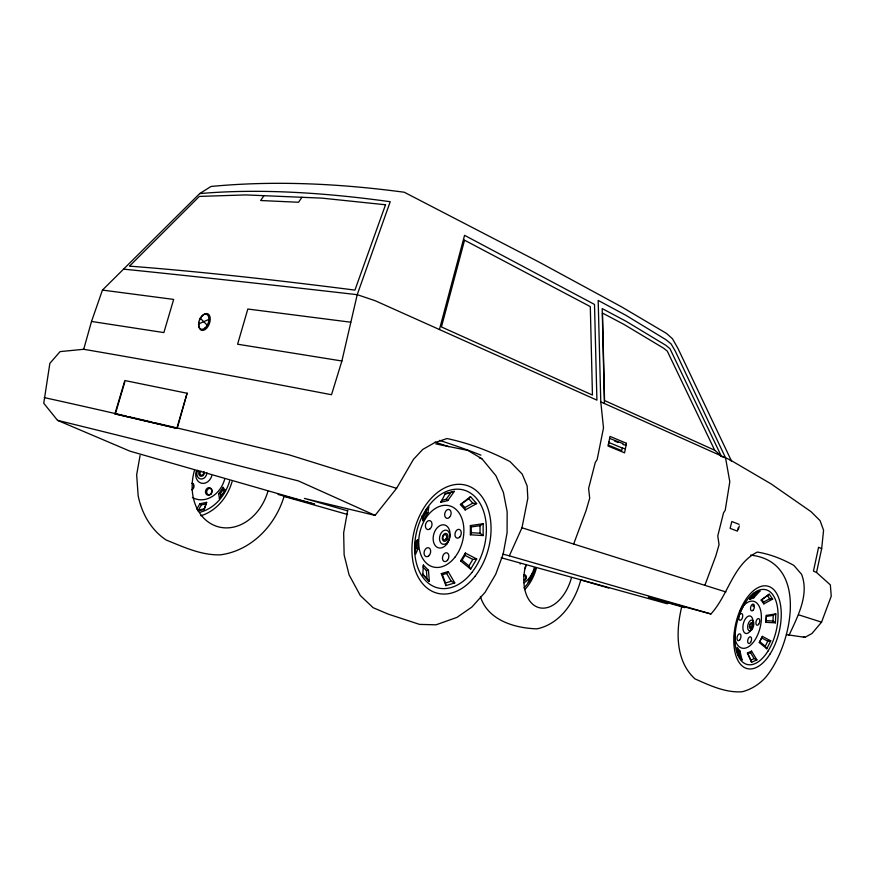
<?xml version="1.0" encoding="UTF-8"?>
<svg xmlns="http://www.w3.org/2000/svg" width="875" height="875" viewBox="0 0 875 875"><rect width="100%" height="100%" fill="white"/><g stroke="black" fill="none" stroke-linecap="round" stroke-linejoin="round"><path stroke-width="1.31" d="M422.964 520.756L422.286 515.9L422.964 520.756L427.952 512.717L428.728 506.964L426.409 509.272L425.895 513.242L422.778 518.252M608.902 442.498L622.267 448.044L621.753 450.636L608.377 445.112L608.913 441.962M609.623 438.397L623.142 443.669M734.584 633.38L734.672 631.006M735.295 630.962L734.923 640.194L734.595 636.869M766.03 622.355L766.336 615.409L775.819 613.889L775.403 622.814L766.03 622.355L766.336 615.409M775.403 622.814L772.997 621.009L773.259 615.322L775.819 613.889M429.352 581.459L422.8 574.777L422.833 574.044L429.352 581.459L428.455 570.281L423.38 565.075L423.237 567.339L426.398 570.577L427.011 578.298M422.8 574.777L423.38 565.075M83.705 349.289L91.525 321.453L102.452 290.084L199.675 193.594A1329.398 394.822 28.5 0 1 390.217 201.72L357.219 294.678L341.895 360.992L331.516 394.734A3476.047 74.561 13 0 0 83.705 349.289L60.091 351.608L49.864 363.344L43.75 403.255L57.553 420.361L129.981 451.172L314.573 504.142L278.086 494.462M532.383 576.527L532.394 573.65L528.314 582.247L532.383 576.527L532.219 575.487L528.314 582.247M786.417 634.638L804.945 637.339L811.956 633.522L821.559 622.147L831.25 596.137L830.342 584.883L816.528 572.48L821.658 548.767L823.572 530.283L820.083 520.658L810.972 511.613L771.028 483.864L729.816 459.725L600.775 401.877L598.183 300.42L625.975 315.35L665.93 339.686L671.07 343.886L675.216 350.962L725.539 457.811L729.805 481.753L725.222 510.267L723.527 512.816L717.773 535.927L719.053 544.655L715.827 555.877L704.867 585.32M460.611 560.93L462.044 560.219L464.986 555.33L465.347 553.055L476.7 559.005L470.652 569.133L460.611 560.93L465.347 553.055M140.077 455.503L136.664 474.764L138.152 495.731C141.761 513.406 150.927 529.889 166.173 540.028C183.597 547.006 201.239 555.428 220.423 554.837C251.464 550.725 275.702 525.175 284.2 495.917M347.736 510.213L343.656 532.788L344.137 554.903L349.092 574.864L360.303 595.536L373.111 607.688L388.303 614.152L419.573 624.4L435.991 624.816L456.881 617.433L471.877 607.064L485.078 592.353L495.709 574.284L503.191 554.017L507.084 532.766L507.161 511.798L503.387 492.373L495.906 475.716L481.895 458.708L467.808 450.406L435.805 443.898M681.822 606.309C675.872 630.558 675.106 660.494 694.87 678.814C709.669 685.42 725.725 692.989 742.23 691.753C751.373 689.391 759.369 684.261 765.691 677.272C792.159 645.673 810.031 561.509 750.597 555.122M502.742 554.083L509.338 555.833L521.97 527.778L527.833 498.302L527.144 485.986L522.233 474.141L510.037 461.595A549.708 335.114 84.2 0 0 447.016 438.539L434.645 442.684L422.8 449.389L413.481 459.342L396.594 488.338L375.08 515.397L304.412 498.422L347.681 510.847M759.303 642.545L762.387 636.377L770.755 640.839L766.806 648.758L759.303 642.545L762.387 636.377M789.031 635.283C797.453 616.886 809.561 594.847 801.577 574.317L793.909 565.469A401.723 175.35 79.2 0 0 757.291 552.07C732.834 564.506 728.47 594.825 710.938 613.966L648.397 597.209L684.786 607.655M738.238 527.723L737.395 531.125L730.122 528.369L731.828 521.522L739.08 524.333M738.413 529.495L739.298 525.93M439.436 329.536L464.57 235.331L594.497 304.434L596.914 400.137L375.178 300.727L357.219 294.678A2498.595 33.808 7.7 0 0 123.878 269.161M114.942 413.864L176.827 428.312L187.119 393.214L177.198 428.433L114.942 413.864L124.83 380.538L187.48 393.334M115.314 413.973L124.808 381.938M529.889 580.847L532.514 575.258M197.925 510.836L204.105 509.502L206.664 502.337L199.905 503.77L196.722 509.195M204.105 509.502L206.664 502.337M580.683 580.387C574.722 601.989 560.23 623.908 537.02 628.841C514.828 628.25 487.594 620.222 480.397 596.52M573.65 544.042L585.998 510.803L589.706 498.17L588.602 488.447L595.295 462.459L597.155 459.561L603.498 427.919L600.775 401.877M749.667 599.441L753.616 593.589L759.883 591.117L753.834 597.778L749.667 599.441L754.534 593.239L753.616 593.589M224.667 491.411L225.116 490.284L223.103 487.353L218.652 493.828L219.439 498.575L224.667 491.411L223.278 489.387L223.103 487.353M470.389 534.8L471.231 532.689L471.22 526.958L470.367 525.591L483.153 523.731L483.153 535.555L470.389 534.8L470.367 525.591M417.791 549.227L415.538 554.312L415.406 541.942L417.692 539.689L417.791 549.227L416.292 547.684L416.238 541.745L417.692 539.689M415.253 550.014L416.292 547.684M766.806 648.758L765.264 646.209L767.78 641.156L770.755 640.839M445.375 493.511L445.003 494.244L454.344 491.356L447.803 500.566L440.836 502.272L445.375 493.511L454.344 491.356M739.594 612.117L741.202 608.989M740.163 612.292L744.308 604.188L742.372 606.998M440.836 502.272L441.875 500.292L446.206 499.231L450.723 492.866M205.636 503.978L201.436 504.875L198.352 510.125L203.875 508.933M470.652 569.133L468.967 565.884L472.828 559.431L476.7 559.005M422.253 517.377L428.728 506.964M301.952 197.28L298.561 202.267L260.619 200.517L263.966 195.683M219.439 498.575L225.116 490.284M218.652 493.828L220.5 493.423L223.278 489.387M747.425 652.98L747.917 653.734L750.487 652.586L751.57 651.142L756.897 659.881L751.592 662.298L747.425 652.98L751.57 651.142M460.414 504.569L468.825 498.739L470.509 496.628L476.645 503.595L465.227 509.95L460.414 504.569L470.509 496.628M441.306 573.617L442.345 574.7L446.633 573.431L448.186 571.572L454.759 582.914L445.911 585.616L441.306 573.617L448.186 571.572M750.258 597.866L752.85 596.837L757.028 592.233L759.883 591.117M761.152 600.108L769.245 594.18L772.647 599.08L763.82 603.892L761.152 600.108L769.245 594.18M199.675 193.594L211.028 186.462C275.384 180.316 340.266 183.673 404.261 192.237L538.212 261.625L621.48 306.808L666.422 333.375L672.47 338.756L677.895 348.294L731.544 461.125L729.816 459.725M471.22 526.958L480.047 525.678L483.153 523.731M465.227 509.95L464.855 507.566L472.741 503.18L476.645 503.595M763.82 603.892L763.591 602.087L769.694 598.763L772.647 599.08M751.592 662.298L750.794 660.155L754.173 658.623L756.897 659.881M198.57 323.958L208.928 319.408M445.911 585.616L445.528 582.98L451.172 581.273L454.759 582.914M529.342 578.933L530.611 578.55M425.895 513.242L427.952 512.717M738.675 651.35L739.977 651.055L742.022 659.892L740.075 657.453L738.675 651.35L736.936 649.053M766.708 616.372L773.259 615.322M426.398 570.577L428.455 570.281M766.511 620.692L772.997 621.009M471.231 532.689L480.047 533.214L483.153 535.555M350.7 322.208L247.833 309.028L237.595 344.214L341.895 360.992M102.452 290.084L173.666 299.414L163.866 332.587L91.525 321.453M622.267 448.044L625.373 448.809M622.967 444.533L626.073 445.288M501.189 557.747L667.373 603.805M283.413 496.245L347.637 514.522M509.338 555.833L710.938 613.966M579.939 579.688L608.759 588.044M396.594 488.338L289.056 454.836A3307.314 72.68 15.9 0 0 154.919 422.767M521.97 527.778L725.933 591.959M798.645 614.83L821.559 622.147M720.891 456.302L725.539 457.811M439.611 440.387L444.238 441.908A133.963 9.253 15.8 0 1 480.922 455.153M435.105 442.083L441.438 444.216A185.478 12.119 15.8 0 1 448.711 446.698M479.336 457.855L481.753 458.806M803.403 636.727L804.945 637.339M614.469 440.967L618.111 442.498M714.711 450.231L604.548 400.542L602.47 313.064L624.137 324.505L663.742 348.272L667.297 351.127L714.711 450.231L721.197 455.864L669.933 348.622L665.798 345.275L626.084 321.289L602.197 308.591L604.439 403.517M816.528 572.48L813.455 571.091L818.595 547.225L821.658 548.767M375.08 515.397L298.441 480.933A3258.238 33.677 15.4 0 0 57.553 420.361M464.986 555.33L472.828 559.431M762.005 638.083L767.78 641.156M199.905 503.77L201.436 504.875M462.044 560.219L468.967 565.884M760.091 641.922L765.264 646.209M446.206 499.231L447.803 500.566M752.85 596.837L753.834 597.778M200.266 318.172L207.222 325.227M461.858 504.208L464.855 507.566M468.825 498.739L472.741 503.18M742.022 659.892L737.789 654.445L738.423 655.167L737.198 647.369L739.977 651.055M761.928 599.725L763.591 602.087M767.517 595.645L769.694 598.763M750.487 652.586L754.173 658.623M446.633 573.431L451.172 581.273M747.917 653.734L750.794 660.155M442.345 574.7L445.528 582.98M220.5 493.423L221.036 496.705M737.155 650.398L737.57 653.089M480.047 525.678L480.047 533.214M44.286 397.611A3307.314 72.68 15.9 0 1 126.645 416.194M129.128 416.773A3307.314 72.68 15.9 0 1 152.261 422.144M199.664 320.141A8.827 5.173 -69.3 0 1 209.377 315.284A8.827 5.173 -69.3 0 1 205.209 329.492A8.827 5.173 -69.3 0 1 199.019 322.328M267.936 491.225A47.72 38.172 -73.4 0 1 217.93 526.717A47.72 38.172 -73.4 0 1 194.502 470.312M232.061 481.72A46.397 37.997 -73 0 1 200.878 515.736M224.623 479.456A26.644 21.711 -73.1 0 1 192.358 497.481M229.633 481.02A42.109 34.464 -73 0 1 199.653 512.334M211.805 475.803A9.975 8.127 -73.1 0 1 201.206 483.164A9.975 8.127 -73.1 0 1 196.175 471.362M206.938 472.839A6.081 4.966 -73.1 0 1 200.189 478.877A6.081 4.966 -73.1 0 1 197.717 470.203M204.334 471.975A3.391 2.767 -73.1 0 1 200.966 476.273A3.391 2.767 -73.1 0 1 199.227 471.362M203.514 471.844A2.242 1.827 -73.1 0 1 202.628 474.884A2.242 1.827 -73.1 0 1 200.145 474.173A2.242 1.827 -73.1 0 1 201.031 471.144M192.205 483.022A3.861 3.161 -71.8 0 1 193.583 485.242M193.463 487.2A3.861 3.161 -71.8 0 1 193.091 488.141M192.533 488.95A3.861 3.161 -71.8 0 1 191.833 489.595M192.106 483.405A3.347 2.734 -71.9 0 1 193.988 486.456A3.347 2.734 -71.9 0 1 191.745 489.759M741.169 608.705A24.128 12.644 -76 0 1 760.342 609.295A24.128 12.644 -76 0 1 751.625 644.219A24.128 12.644 -76 0 1 734.431 635.742M751.767 628.25A9.034 4.736 -76 0 1 743.487 631.148A9.034 4.736 -76 0 1 747.206 616.82A9.034 4.736 -76 0 1 752.927 623.744M752.948 605.227A2.997 1.575 -76.4 0 1 753.102 606.572M571.462 577.708A37.603 23.702 -75.3 0 1 538.803 607.578A37.603 23.702 -75.3 0 1 525.875 564.725M536.342 568.269A36.783 23.866 -75.2 0 1 524.737 589.597M535.095 567.908A33.37 21.645 -75.2 0 1 523.928 587.902M534.352 567.58A21.098 13.606 -75.2 0 1 524.038 582.794M526.28 565.294A7.897 5.097 -75.2 0 1 524.595 568.903M520.319 563.631A1.772 1.148 -75.2 0 1 520.155 564.058M523.6 574.82A3.03 1.936 -74.8 0 1 525.788 576.745A3.03 1.936 -74.8 0 1 523.928 580.464M523.545 576.133A2.625 1.684 -74.8 0 1 526.302 577.084A2.625 1.684 -74.8 0 1 523.797 580.377M626.467 443.308L624.575 452.834L608.092 446.053L610.028 436.384L626.467 443.308M464.538 240.198L441.448 326.944L592.441 395.052L590.297 306.6L464.538 240.198M385.525 204.772L354.933 290.095A2676.559 161.066 12.6 0 0 129.511 266.142L199.314 196.416L245.766 194.917L321.77 198.122L385.525 204.772M204.848 328.114A7.952 4.659 -69.3 0 0 207.583 314.934A7.952 4.659 -69.3 0 0 198.811 322.044A7.952 4.659 -69.3 0 0 204.848 328.114M210.569 494.058A3.817 3.084 -72.1 0 0 209.814 487.769A3.817 3.084 -72.1 0 0 205.494 492.373A3.817 3.084 -72.1 0 0 210.569 494.058M211.105 493.927A3.303 2.68 -72.1 0 0 210.459 488.48A3.303 2.68 -72.1 0 0 206.708 492.461A3.303 2.68 -72.1 0 0 211.105 493.927M770.098 653.953A42.503 22.05 -76 0 0 768.644 586.392A42.503 22.05 -76 0 0 733.797 641.812A42.503 22.05 -76 0 0 770.098 653.953M767.977 651.12A38.522 20.005 -76 0 0 766.566 589.925A38.522 20.005 -76 0 0 735 640.238A38.522 20.005 -76 0 0 767.977 651.12M752.434 628.863A5.534 2.888 -76 0 0 752.128 620.123A5.534 2.888 -76 0 0 747.633 627.441A5.534 2.888 -76 0 0 752.434 628.863M752.139 627.484A3.084 1.608 -76 0 0 751.964 622.617A3.084 1.608 -76 0 0 749.459 626.697A3.084 1.608 -76 0 0 752.139 627.484M751.461 626.741A2.034 1.061 -76 0 0 751.352 623.536A2.034 1.061 -76 0 0 749.7 626.227A2.034 1.061 -76 0 0 751.461 626.741M758.712 624.236A3.445 1.783 -76.1 0 0 758.844 618.625A3.445 1.783 -76.1 0 0 755.902 622.814A3.445 1.783 -76.1 0 0 758.712 624.236M753.277 609.984A3.467 1.816 -76.4 0 0 753.572 604.242A3.467 1.816 -76.4 0 0 750.52 608.213A3.467 1.816 -76.4 0 0 753.277 609.984M741.497 619.5A3.5 1.848 -76.1 0 0 741.967 613.648A3.5 1.848 -76.1 0 0 738.784 617.444A3.5 1.848 -76.1 0 0 741.497 619.5M739.648 639.975A3.5 1.837 -75.7 0 0 740.294 634.102A3.5 1.837 -75.7 0 0 737.045 637.7A3.5 1.837 -75.7 0 0 739.648 639.975M750.619 642.359A3.456 1.805 -75.7 0 0 750.553 636.836A3.456 1.805 -75.7 0 0 747.666 641.288A3.456 1.805 -75.7 0 0 750.619 642.359M474.895 576.428A55.88 38.15 -75.1 0 0 467.447 485.658A55.88 38.15 -75.1 0 0 412.158 555.45A55.88 38.15 -75.1 0 0 474.895 576.428M471.811 572.556A50.641 34.606 -75.1 0 0 464.877 490.361A50.641 34.606 -75.1 0 0 414.837 553.755A50.641 34.606 -75.1 0 0 471.811 572.556M454.913 557.244A31.653 21.798 -75 0 0 450.1 505.991A31.653 21.798 -75 0 0 418.884 545.934A31.653 21.798 -75 0 0 454.913 557.244M446.764 544.152A11.845 8.159 -75 0 0 444.817 525.022A11.845 8.159 -75 0 0 433.223 540.116A11.845 8.159 -75 0 0 446.764 544.152M447.814 541.942A7.262 4.987 -75 0 0 446.611 530.239A7.262 4.987 -75 0 0 439.534 539.503A7.262 4.987 -75 0 0 447.814 541.942M446.917 539.984A4.047 2.778 -75 0 0 446.239 533.466A4.047 2.778 -75 0 0 442.302 538.639A4.047 2.778 -75 0 0 446.917 539.984M445.944 538.989A2.669 1.837 -75 0 0 445.484 534.691A2.669 1.837 -75 0 0 442.892 538.103A2.669 1.837 -75 0 0 445.944 538.989M459.812 536.966A4.506 3.062 -75.3 0 0 459.594 529.506A4.506 3.062 -75.3 0 0 454.945 534.756A4.506 3.062 -75.3 0 0 459.812 536.966M449.487 517.344A4.55 3.128 -75.9 0 0 449.542 509.698A4.55 3.128 -75.9 0 0 444.664 514.642A4.55 3.128 -75.9 0 0 449.487 517.344M430.194 528.708A4.605 3.205 -75.2 0 0 430.522 520.92A4.605 3.205 -75.2 0 0 425.392 525.634A4.605 3.205 -75.2 0 0 430.194 528.708M428.684 555.898A4.594 3.183 -74.2 0 0 429.319 548.111A4.594 3.183 -74.2 0 0 424.069 552.573A4.594 3.183 -74.2 0 0 428.684 555.898M447.53 560.23A4.528 3.095 -74.3 0 0 446.994 552.869A4.528 3.095 -74.3 0 0 442.455 558.491A4.528 3.095 -74.3 0 0 447.53 560.23"/></g></svg>
